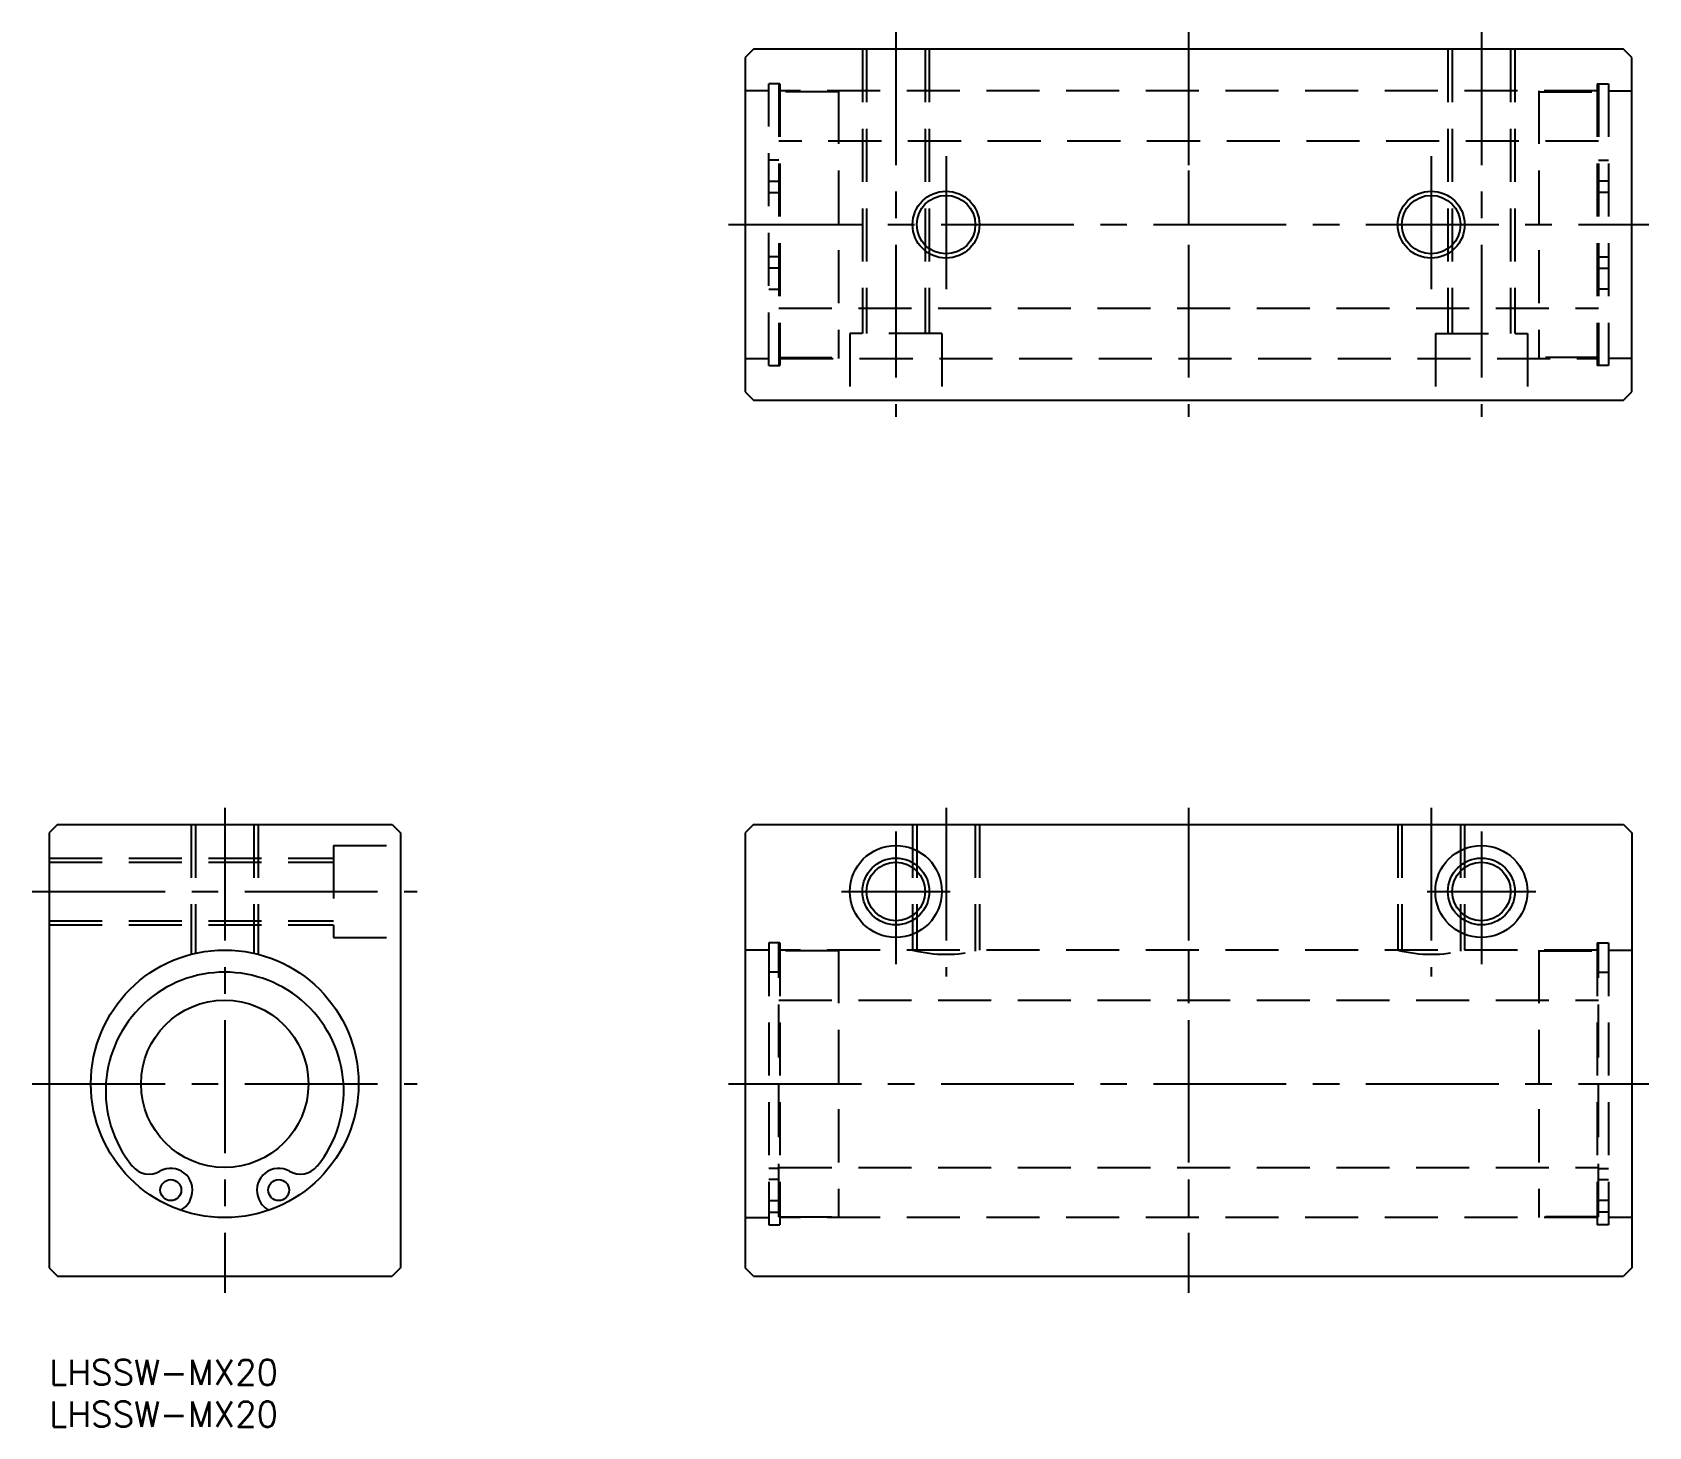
# Model space of a CAD drawing. Extents: x -2 to 191, y -8 to 159.
import ezdxf

# ---------------------------------------------------------------- set-up
doc = ezdxf.new("R2010")
doc.units = 0
doc.header["$LTSCALE"] = 0.5
doc.linetypes.add('CENTER', pattern=[50.8, 31.75, -6.35, 6.35, -6.35])
doc.linetypes.add('DASHED', pattern=[19.05, 12.7, -6.35])
doc.layers.get('0').update_dxf_attribs({"linetype": 'CONTINUOUS'})
for name, color, linetype in [('MSM_CENTER', 1, 'CENTER'), ('MSM_CONTINUOUS', 7, 'CONTINUOUS'), ('MSM_DASHED', 4, 'DASHED'), ('MSM_NARROW', 5, 'CONTINUOUS'), ('MSM_PART_NUMBER', 7, 'CONTINUOUS')]:
    doc.layers.add(name, color=color, linetype=linetype)
doc.styles.get("Standard").update_dxf_attribs({"font": 'txt.shx', "height": 3, "bigfont": 'bigfont.shx'})

# ---------------------------------------------------------------- blocks, each defined once
blk = doc.blocks.new('*U14')
at = {"layer": 'MSM_PART_NUMBER'}
blk.add_text('LHSSW-MX20', height=3, dxfattribs=at).set_placement((0, -3))
blk = doc.blocks.new('*U15')
at = {"layer": 'MSM_PART_NUMBER'}
blk.add_text('LHSSW-MX20', height=3, dxfattribs=at).set_placement((0, -8))

msp = doc.modelspace()

# ---------------------------------------------------------------- linework, layer by layer
at = {"layer": 'MSM_CENTER'}
for p, q in [((101.23, 158.74), (101.23, 112.74)), ((136.23, 158.74), (136.23, 112.74)), ((171.23, 158.74), (171.23, 112.74)), ((107.23, 143.91), (107.23, 127.57)), ((165.23, 143.91), (165.23, 127.57)), ((81.23, 135.74), (191.23, 135.74)), ((21, 66), (21, 8)), ((107.23, 66), (107.23, 45.83)), ((136.23, 66), (136.23, 8)), ((165.23, 66), (165.23, 45.83)), ((101.23, 63.17), (101.23, 46.83)), ((171.23, 63.17), (171.23, 46.83)), ((-2, 56), (44, 56)), ((94.73, 56), (107.73, 56)), ((164.73, 56), (177.73, 56)), ((-2, 33), (44, 33)), ((81.23, 33), (191.23, 33))]:
    msp.add_line(p, q, dxfattribs=at)
at = {"layer": 'MSM_CONTINUOUS'}
for p, q in [((84.23, 156.74), (83.23, 155.74)), ((188.23, 156.74), (84.23, 156.74)), ((189.23, 155.74), (188.23, 156.74)), ((83.23, 155.74), (83.23, 115.74)), ((189.23, 115.74), (189.23, 155.74)), ((83.23, 115.74), (84.23, 114.74)), ((84.23, 114.74), (188.23, 114.74)), ((188.23, 114.74), (189.23, 115.74)), ((1, 64), (0, 63)), ((1, 64), (41, 64)), ((41, 64), (42, 63)), ((84.23, 64), (83.23, 63)), ((84.23, 64), (188.23, 64)), ((188.23, 64), (189.23, 63)), ((0, 63), (0, 11)), ((42, 63), (42, 11)), ((83.23, 63), (83.23, 11)), ((189.23, 63), (189.23, 11)), ((42, 37), (42, 37)), ((17.01, 19.44), (17.04, 19.56)), ((24.96, 19.56), (24.99, 19.44)), ((0, 11), (1, 10)), ((1, 10), (41, 10)), ((42, 11), (41, 10)), ((84.23, 10), (83.23, 11)), ((84.23, 10), (188.23, 10)), ((189.23, 11), (188.23, 10))]:
    msp.add_line(p, q, dxfattribs=at)
for centre, radius in [((107.23, 135.74), 3.5), ((165.23, 135.74), 3.5), ((101.23, 56), 5.5), ((171.23, 56), 5.5), ((101.23, 56), 3.5), ((171.23, 56), 3.5), ((21, 33), 16), ((21, 33), 10), ((14.55, 20.29), 1.25), ((27.45, 20.29), 1.25)]:
    msp.add_circle(centre, radius, dxfattribs=at)
for centre, radius, start, end in [((21, 32.12), 14.23, 320.9849, 219.0151), ((11.97, 24.81), 2.6, 219.0151, 299.7762), ((14.55, 20.29), 2.6, 343.6002, 119.7762), ((27.45, 20.29), 2.6, 60.2238, 196.3998), ((30.03, 24.81), 2.6, 240.2238, 320.9849), ((14.61, 20.15), 2.5, 295.9172, 343.6002), ((27.39, 20.15), 2.5, 196.3998, 244.0828)]:
    msp.add_arc(centre, radius, start, end, dxfattribs=at)
at = {"layer": 'MSM_DASHED'}
for p, q in [((97.23, 156.74), (97.23, 122.74)), ((97.73, 156.74), (97.73, 122.74)), ((104.73, 156.74), (104.73, 122.74)), ((105.23, 156.74), (105.23, 122.74)), ((167.23, 156.74), (167.23, 122.74)), ((167.73, 156.74), (167.73, 122.74)), ((174.73, 156.74), (174.73, 122.74)), ((175.23, 156.74), (175.23, 122.74)), ((86.03, 151.74), (83.23, 151.74)), ((86.03, 118.89), (86.03, 152.59)), ((87.38, 152.59), (86.03, 152.59)), ((87.23, 152.59), (87.23, 118.89)), ((94.38, 151.64), (87.23, 151.64)), ((87.38, 152.59), (87.38, 118.89)), ((185.08, 151.74), (87.38, 151.74)), ((94.38, 151.74), (94.38, 119.74)), ((136.23, 151.74), (136.23, 119.74)), ((178.08, 151.74), (178.08, 119.74)), ((178.08, 151.64), (185.23, 151.64)), ((185.08, 152.59), (185.08, 118.89)), ((185.08, 152.59), (186.43, 152.59)), ((185.23, 152.59), (185.23, 118.89)), ((186.43, 152.59), (186.43, 118.89)), ((186.43, 151.74), (189.23, 151.74)), ((185.23, 145.74), (87.23, 145.74)), ((87.23, 143.44), (86.03, 143.44)), ((185.23, 143.44), (186.43, 143.44)), ((86.03, 140.94), (87.23, 140.94)), ((86.03, 139.59), (87.23, 139.59)), ((186.43, 140.94), (185.23, 140.94)), ((186.43, 139.59), (185.23, 139.59)), ((87.23, 131.89), (86.03, 131.89)), ((185.23, 131.89), (186.43, 131.89)), ((87.23, 130.54), (86.03, 130.54)), ((185.23, 130.54), (186.43, 130.54)), ((86.03, 128.04), (87.23, 128.04)), ((186.43, 128.04), (185.23, 128.04)), ((87.23, 125.74), (185.23, 125.74)), ((95.73, 122.74), (95.73, 114.74)), ((106.73, 122.74), (95.73, 122.74)), ((106.73, 122.74), (106.73, 114.74)), ((165.73, 122.74), (176.73, 122.74)), ((165.73, 122.74), (165.73, 114.74)), ((176.73, 122.74), (176.73, 114.74)), ((87.23, 119.84), (94.38, 119.84)), ((185.23, 119.84), (178.08, 119.84)), ((83.23, 119.74), (86.03, 119.74)), ((86.03, 118.89), (87.38, 118.89)), ((87.38, 119.74), (185.08, 119.74)), ((186.43, 118.89), (185.08, 118.89)), ((189.23, 119.74), (186.43, 119.74)), ((17, 64), (17, 48.49)), ((17.5, 64), (17.5, 48.61)), ((24.5, 64), (24.5, 48.61)), ((25, 64), (25, 48.49)), ((103.23, 64), (103.23, 49)), ((103.73, 64), (103.73, 48.88)), ((110.73, 64), (110.73, 48.88)), ((111.23, 64), (111.23, 49)), ((161.23, 64), (161.23, 49)), ((161.73, 64), (161.73, 48.88)), ((168.73, 64), (168.73, 48.88)), ((169.23, 64), (169.23, 49)), ((0, 60), (34, 60)), ((34, 61.5), (42, 61.5)), ((34, 61.5), (34, 50.5)), ((0, 59.5), (34, 59.5)), ((0, 52.5), (34, 52.5)), ((0, 52), (34, 52)), ((34, 50.5), (42, 50.5)), ((86.03, 49), (83.23, 49)), ((86.03, 49.85), (86.03, 16.15)), ((87.38, 49.85), (86.03, 49.85)), ((87.23, 17.1), (87.23, 49.85)), ((94.38, 48.9), (87.23, 48.9)), ((87.38, 49.85), (87.38, 16.15)), ((185.08, 49), (87.38, 49)), ((94.38, 49), (94.38, 17)), ((136.23, 49), (136.23, 17)), ((178.08, 49), (178.08, 17)), ((178.08, 48.9), (185.23, 48.9)), ((185.08, 49.85), (185.08, 16.15)), ((185.08, 49.85), (186.43, 49.85)), ((185.23, 17.1), (185.23, 49.85)), ((186.43, 49.85), (186.43, 16.15)), ((186.43, 49), (189.23, 49)), ((87.23, 46.35), (86.03, 46.35)), ((185.23, 46.35), (186.43, 46.35)), ((87.23, 43), (185.23, 43)), ((87.23, 22.89), (86.03, 22.89)), ((87.23, 21.54), (86.03, 21.54)), ((87.23, 23), (185.23, 23)), ((185.23, 22.89), (186.43, 22.89)), ((185.23, 21.54), (186.43, 21.54)), ((86.03, 19.04), (87.23, 19.04)), ((86.03, 17.65), (87.23, 17.65)), ((186.43, 19.04), (185.23, 19.04)), ((186.43, 17.65), (185.23, 17.65)), ((83.23, 17), (86.03, 17)), ((86.03, 16.15), (87.38, 16.15)), ((87.23, 17.1), (94.38, 17.1)), ((185.08, 17), (87.38, 17)), ((185.23, 17.1), (178.08, 17.1)), ((186.43, 16.15), (185.08, 16.15)), ((189.23, 17), (186.43, 17))]:
    msp.add_line(p, q, dxfattribs=at)
for centre in [(107.23, 64.49), (165.23, 64.49)]:
    msp.add_arc(centre, 16, 255.5225, 284.4775, dxfattribs=at)
at = {"layer": 'MSM_NARROW'}
for centre in [(107.23, 135.74), (165.23, 135.74), (101.23, 56), (171.23, 56)]:
    msp.add_circle(centre, 4, dxfattribs=at)

# ---------------------------------------------------------------- block references
for name in ['*U14', '*U15']:
    msp.add_blockref(name, (0, 0))

doc.saveas('drawing.dxf')
